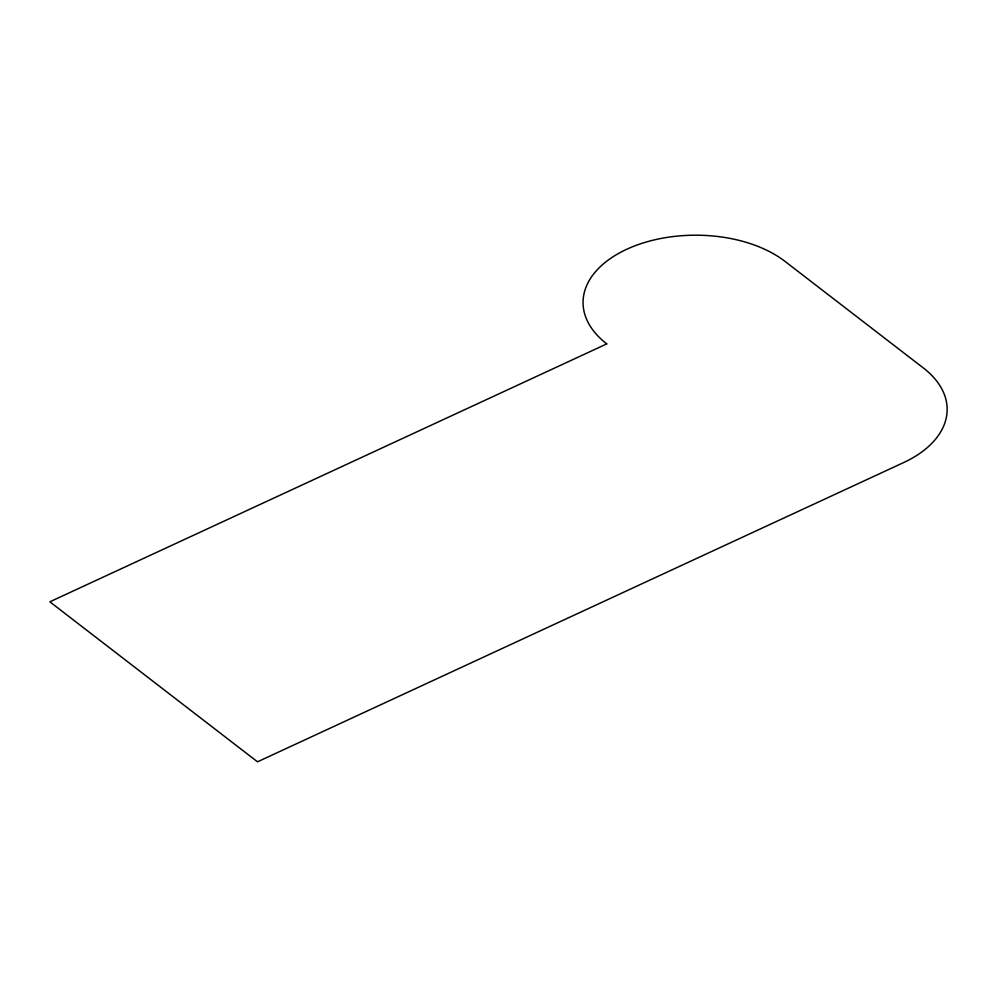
<?xml version="1.0" encoding="UTF-8"?>
<svg xmlns="http://www.w3.org/2000/svg" width="997" height="997" viewBox="0 0 997 997"><rect width="100%" height="100%" fill="white"/><g stroke="black" fill="none" stroke-linecap="round" stroke-linejoin="round"><path stroke-width="1.5" d="M606.774 343.89L49.85 601.814L257.513 761.808L903.531 462.62A112.835 67.435 0.1 0 0 923.421 368.018L784.988 261.364A112.835 67.435 0.1 0 0 626.664 249.3A112.835 67.435 0.1 0 0 606.774 343.89"/></g></svg>
